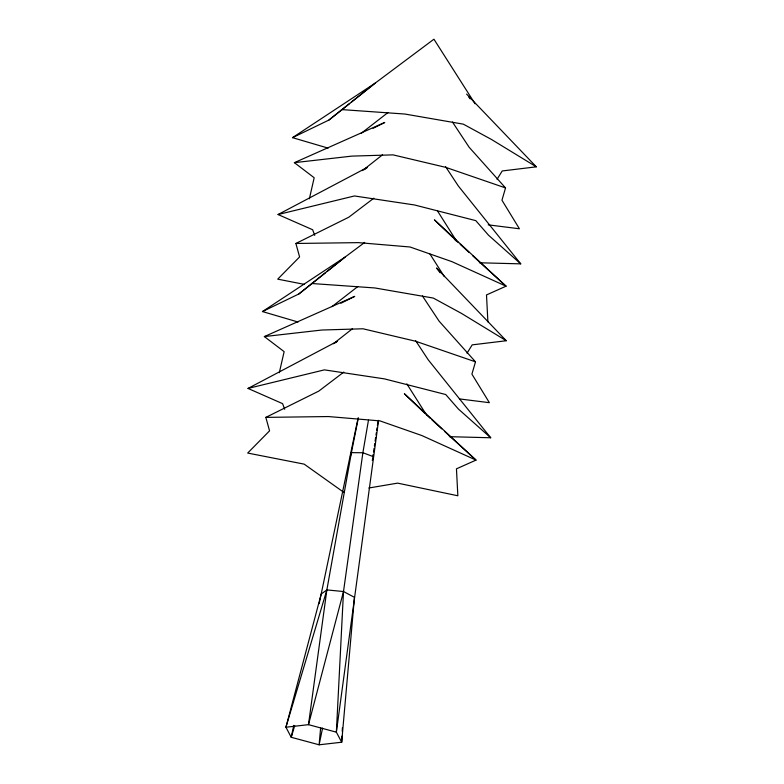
<?xml version="1.0" encoding="UTF-8"?>
<svg xmlns="http://www.w3.org/2000/svg" width="784" height="784" viewBox="0 0 784 784"><rect width="100%" height="100%" fill="white"/><g stroke="black" fill="none" stroke-linecap="round" stroke-linejoin="round"><path stroke-width="1.18" d="M368.47 420.175L362.874 452.731L343.5 591.538L336.365 732.168L341.677 742.232L319.117 744.8L291.236 737.293L285.925 727.229L321.175 594.076L358.063 418.137M341.981 736.166L341.677 742.232L354.456 597.33L343.5 591.538L326.859 589.911L321.175 594.076L319.176 603.621M342.226 731.315L342.412 727.679M320.646 727.748L319.117 744.8L322.577 728.081M326.859 589.911L308.484 724.661L285.925 727.229L326.859 589.911L351.408 452.662L358.347 417.911M378.584 420.342L336.365 732.168L308.484 724.661L343.5 591.538M372.812 456.866L373.164 454.436M373.517 452.015L374.056 448.389M374.409 445.969L374.762 443.548M375.115 441.127L375.644 437.492M375.997 435.071L376.359 432.65M376.712 430.23L377.065 427.809M377.418 425.389L377.947 421.753M293.735 725.367L291.236 737.293L294.706 725.651M309.347 198.822L314.178 177.743L294.392 162.66L384.768 122.461L373.066 128.292M279.3 372.723L284.141 351.653L264.355 336.571L354.731 296.372L340.893 303.261M350.379 456.513L351.408 452.662L362.874 452.731L373.311 456.641L372.282 460.492M452.466 122.03L469.146 147.255L505.533 187.925L501.956 200.214L519.41 228.771L488.236 224.851M422.419 295.94L439.109 321.166L475.496 361.836L471.909 374.125L489.373 402.682L459.395 398.909M497.056 179.291L502.221 170.961L536.315 166.825L466.588 94.09M467.019 353.202L472.184 344.872L506.278 340.736L436.541 267.991L440.089 272.773M328.124 148.127L292.51 137.651L328.927 120.04L375.154 83.143L433.934 39.2L475.045 103.762M298.087 322.028L262.473 311.562L298.89 293.951L345.117 257.054L364.717 242.403M328.927 120.04L349.684 103.478M351.575 101.969L375.154 83.143L292.51 137.651M298.89 293.951L325.301 272.861M327.193 271.362L345.117 257.054L262.473 311.562M362.492 170.579L382.572 154.771M333.406 343.735L352.535 328.672M361.042 133.466L387.962 112.553M331.965 306.632L357.925 286.464M373.85 198.176L348.802 217.207L295.882 243.471L299.596 256.936L277.722 279.153L304.163 284.337M343.804 372.086L318.765 391.118L265.835 417.382L269.559 430.847L247.685 453.054L304.172 464.138L343.696 492.254M364.413 169.618L367.284 167.443L278.055 214.532L312.64 229.741L314.707 235.347M335.327 342.794L337.247 341.344L248.018 388.433L282.593 403.652L284.67 409.258M278.055 214.532L354.446 195.961L414.54 204.977L475.78 220.627L488.481 235.171L520.733 263.855L479.367 262.777M248.018 388.433L324.409 369.872L384.493 378.888L445.743 394.538L458.434 409.072L490.696 437.766L449.33 436.678M368.862 488.001L397.625 483.13L457.846 495.772L456.455 468.832L476.006 460.1L404.387 393.754L424.673 413.178M294.392 162.66L351.869 156.114L393.029 154.869L445.753 167.355L505.533 187.925M264.355 336.571L321.832 330.025L362.992 328.78L415.716 341.265L475.496 361.836M295.882 243.471L358.425 242.638L410.032 246.989L451.878 261.631L506.043 286.189L486.501 294.931L487.893 321.871M265.835 417.382L328.388 416.549L379.995 420.9L421.841 435.541L476.006 460.1L444.528 431.357M341.452 109.574L404.897 114.043L463.354 124.166L491.539 139.503L536.315 166.825M311.405 283.485L374.85 287.953L433.307 298.067L461.502 313.414L506.278 340.736M453.887 238.571L458.385 242.677M460.179 244.314L469.175 252.526M472.693 255.76L506.043 286.189L434.424 219.853L452.946 237.581M426.545 414.942L430.142 418.225M431.945 419.871L441.755 428.848M454.749 239.365L456.474 240.953L437.531 210.974M454.71 239.267L456.474 240.953M520.733 263.855L458.287 185.935L445.606 166.688M490.696 437.766L428.25 359.846L415.569 340.589M468.705 96.951L470.126 98.862M429.995 254.094L444.352 276.644M406.837 383.856L426.437 414.863"/></g></svg>
